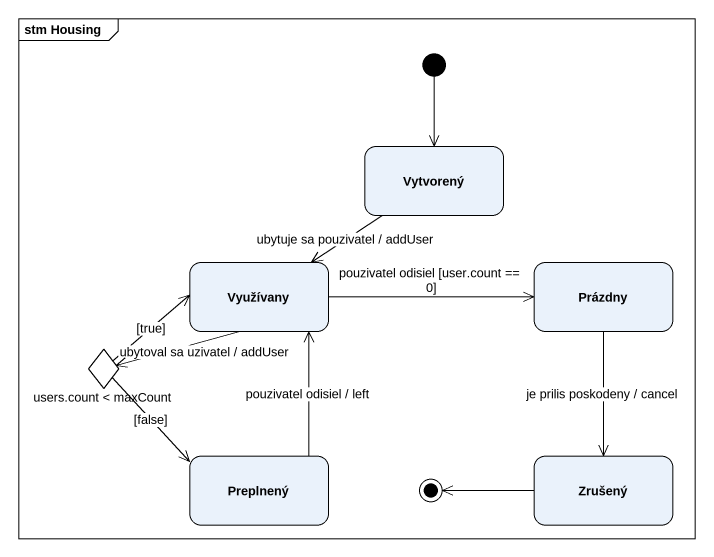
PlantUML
@startuml
mainframe stm Housing
hide empty description
state Vytvorený
state Využívany
state Prázdny
state "users.count < maxCount" as users_count_maxCount <<choice>>
state Preplnený
state Zrušený
[*] --> Vytvorený
Vytvorený --> Využívany : ubytuje sa pouzivatel / addUser
Využívany -right-> Prázdny : pouzivatel odisiel [user.count == 0]
Využívany -left-> users_count_maxCount : ubytoval sa uzivatel / addUser
Prázdny --> Zrušený : je prilis poskodeny / cancel
users_count_maxCount -right-> Využívany : [true]
users_count_maxCount --> Preplnený : [false]
Preplnený -up-> Využívany : pouzivatel odisiel / left
Zrušený -left-> [*]
@enduml
